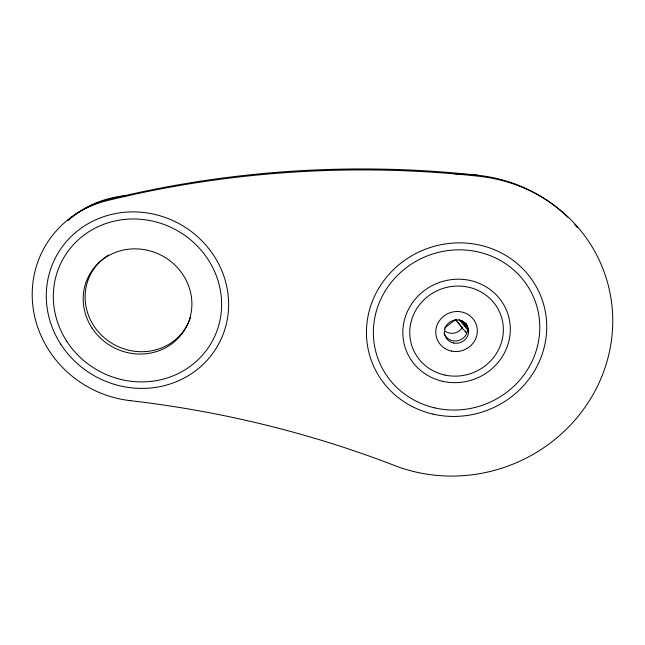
<?xml version="1.0" encoding="UTF-8"?>
<svg xmlns="http://www.w3.org/2000/svg" width="645" height="645" viewBox="0 0 645 645"><rect width="100%" height="100%" fill="white"/><g stroke="black" fill="none" stroke-linecap="round" stroke-linejoin="round"><path stroke-width="0.97" d="M129.951 400.61A837.5 636.809 6.5 0 1 394.538 465.513A156.993 149.438 -20.3 0 0 606.8 362.159A156.993 149.438 -20.3 0 0 479.154 176.295A871.887 703.09 -1.3 0 0 106.909 200.668A106.522 100.483 28.2 0 0 32.855 305.891A106.522 100.483 28.2 0 0 129.951 400.61L130.145 400.271M444.615 328.047L455.435 319.638M459.175 319.573L468.464 330.885M455.306 319.533L466.722 333.425L465.529 330.933M462.529 320.879L465.714 324.757L467.819 329.063M461.256 320.339L465.376 326.185L460.296 320.363M455.934 174.384A155.792 148.382 -20.4 0 1 567.898 217.317M574.768 224.533A155.792 148.382 -20.4 0 1 577.364 227.548M68.072 220.461A104.877 99.056 28.4 0 1 127.613 195.524M462.441 327.378A11.771 11.223 -20.5 0 1 444.526 330.708M465.746 322.887A12.11 11.521 -20.1 0 1 460.546 339.818A12.11 11.521 -20.1 0 1 444.026 333.014M462.804 327.87A5.974 0.411 51.8 0 1 457.966 322.169M456.982 320.831A5.974 0.411 51.8 0 1 456.225 319.735M67.975 220.114A105.691 99.765 28.3 0 1 108.683 199.45A866.154 699.623 -1.3 0 1 477.961 175.263M190.533 317.324A54.591 51.519 28.2 0 1 106.997 339.963A54.591 51.519 28.2 0 1 108.618 255.001M453.604 343.003A12.199 11.61 -20 0 0 468.222 328.023A12.199 11.61 -20 0 0 447.84 323.742A12.199 11.61 -20 0 0 453.604 343.003M92.082 328.111A55.018 51.898 28 0 0 186.058 327.394A55.018 51.898 28 0 0 134.483 248.849A55.018 51.898 28 0 0 92.082 328.111M60.791 344.269A92.308 87.075 28.1 0 0 218.518 344.285A92.308 87.075 28.1 0 0 133.039 211.883A92.308 87.075 28.1 0 0 60.791 344.269M433.029 414.114A90.655 86.261 -20.1 0 0 543.719 304.73A90.655 86.261 -20.1 0 0 393.007 270.118A90.655 86.261 -20.1 0 0 433.029 414.114M434.972 407.93A83.681 79.617 -20.1 0 0 536.979 306.81A83.681 79.617 -20.1 0 0 397.796 275.092A83.681 79.617 -20.1 0 0 434.972 407.93M442.986 381.364A54.035 51.407 -20 0 0 508.381 315.631A54.035 51.407 -20 0 0 418.331 295.781A54.035 51.407 -20 0 0 442.986 381.364M451.46 351.074A20.914 19.898 -20 0 0 476.566 325.451A20.914 19.898 -20 0 0 441.64 318.033A20.914 19.898 -20 0 0 451.46 351.074M444.808 375.035A47.061 44.771 -20 0 0 501.673 317.703A47.061 44.771 -20 0 0 423.209 300.538A47.061 44.771 -20 0 0 444.808 375.035M66.782 341.278A85.205 80.375 28.1 0 0 212.358 341.076A85.205 80.375 28.1 0 0 133.273 218.978A85.205 80.375 28.1 0 0 66.782 341.278"/></g></svg>
